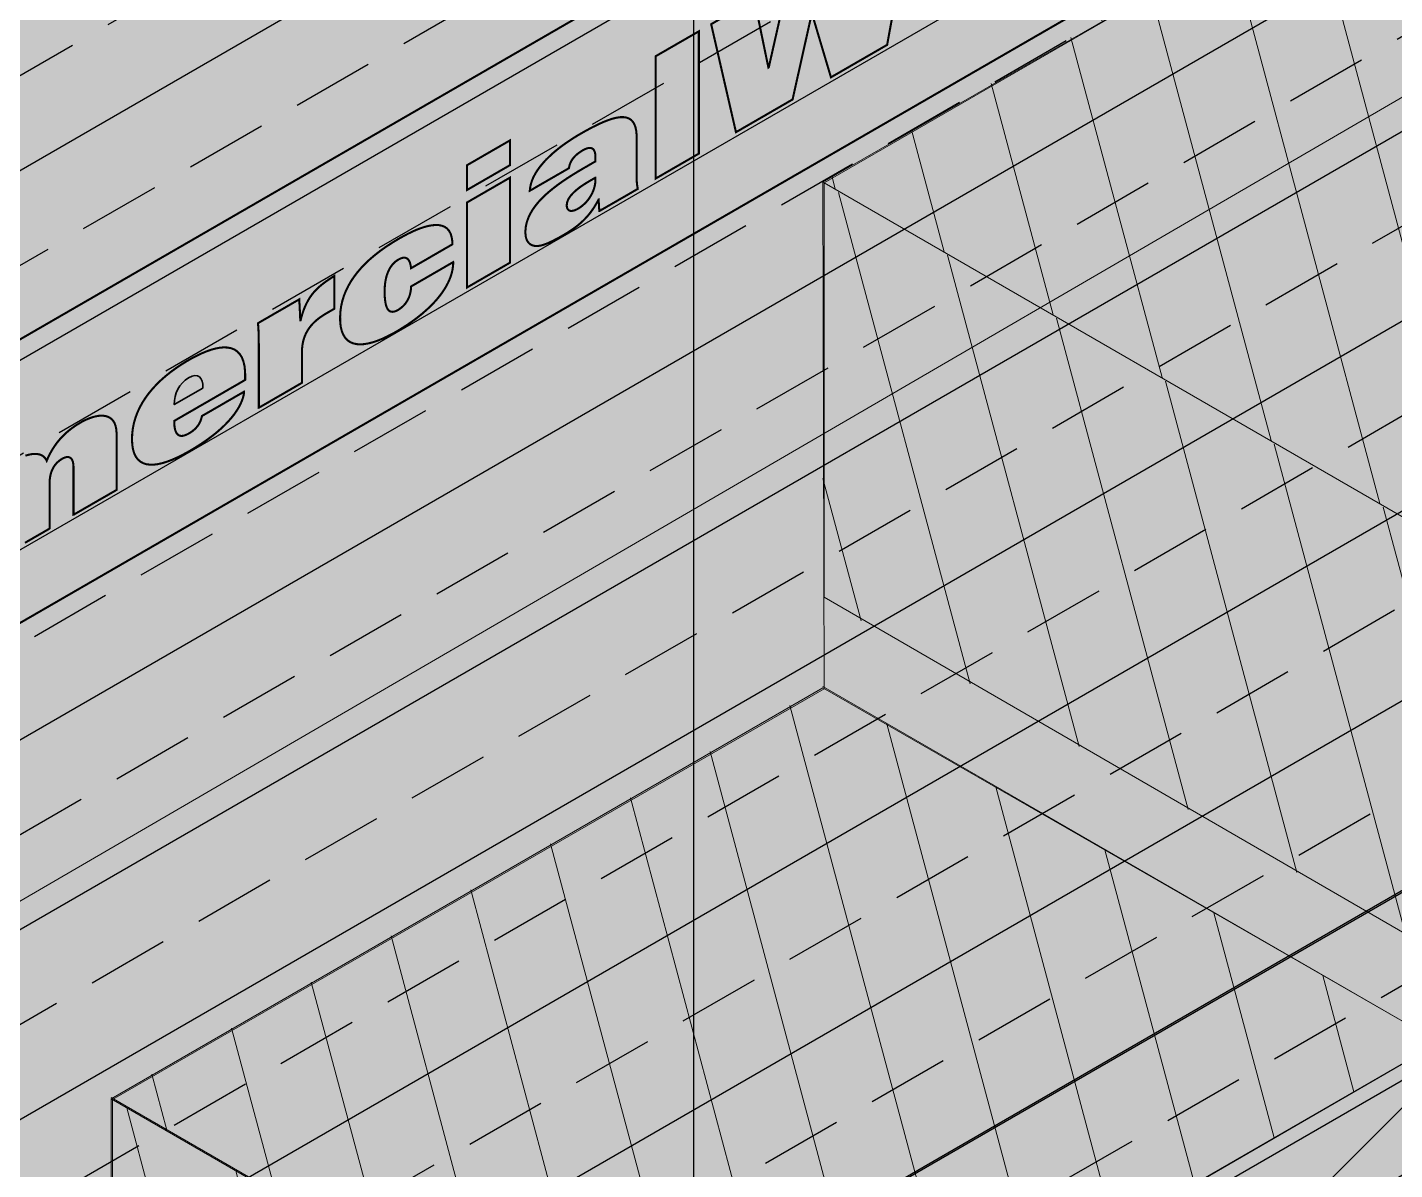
# Model space of a CAD drawing. Extents: x -263.2 to -212.2, y 313.3 to 379.3.
# Drawn here: x -242.835 to -239.714, y 360.67 to 363.277 of the extents above; entities that cross this region are included whole.
import ezdxf

# ---------------------------------------------------------------- set-up
doc = ezdxf.new("R2010")
doc.units = 0
doc.header["$LTSCALE"] = 1.5
doc.header["$MEASUREMENT"] = 0
doc.linetypes.add('DASHED', pattern=[0.75, 0.5, -0.25])
doc.layers.add('brick', color=250, linetype='CONTINUOUS', lineweight=5)
doc.layers.add('Metal Stud', color=250, linetype='CONTINUOUS', lineweight=18)
for name, color, linetype in [('DuPont Thru-Wall Flashing', 252, 'CONTINUOUS'), ('DUPONTLOGO', 250, 'CONTINUOUS'), ('FASTENING', 250, 'CONTINUOUS'), ('STRUCTURE', 250, 'CONTINUOUS')]:
    doc.layers.add(name, color=color, linetype=linetype)
for name, color, linetype, true_color in [('EXTERIOR INSULATION', 7, 'CONTINUOUS', 0xcdd69f), ('grout', 7, 'CONTINUOUS', 0xdedede), ('Tyvek CommercialWrap', 7, 'DASHED', 0x00538e)]:
    doc.layers.add(name, color=color, linetype=linetype, true_color=true_color)

# ---------------------------------------------------------------- blocks, each defined once
blk = doc.blocks.new('SS-DGG')
at = {"layer": 'STRUCTURE'}
h = blk.add_hatch(dxfattribs=at)
h.set_pattern_fill('AR-SAND', color=256, scale=0.25, style=0)
h.set_pattern_definition([(37.5, (15.99485, -57.45396), (-0.0157483, 0.481706), [0, -0.38, 0, -0.425, 0, -0.40625]), (7.5, (15.99485, -57.45396), (0.442444, 0.7055365), [0, -0.205, 0, -0.3425, 0, -0.13125]), (327.5, (15.68735, -57.45396), (0.7785355, 0.0014148), [0, -0.125, 0, -0.45, 0, -0.5875]), (317.5, (15.68735, -57.45396), (0.7515317, 0.219419), [0, -0.0625, 0, -0.295, 0, -0.3375])])
h.paths.add_polyline_path([(-0.0117, 0.0068), (-0.2192, 0.1179), (-8.1193, -4.4432), (-7.9193, -4.5587)])
h.paths.add_polyline_path([(-7.9076, -4.5654), (-8.1193, -4.4432, 0.022024), (-9.3058, -5.9412, 0.0603), (-9.803, -6.8341, 0.04506), (-10.1455, -7.9507, 0.020731), (-10.3947, -9.4372, -0.044799), (-10.5831, -10.3034, -0.020914), (-10.7727, -10.8302, -0.055655), (-11.0762, -11.3876, -0.016125), (-11.6807, -12.1961, -0.033704), (-12.1663, -12.7262), (-13.2257, -13.7367), (-13.0257, -13.8522), (-13.0257, -13.8776), (-12.0006, -12.8999, 0.033704), (-11.4932, -12.3459, 0.016125), (-10.8794, -11.525, 0.055655), (-10.5505, -10.9208, 0.020914), (-10.3541, -10.3752, 0.044799), (-10.1565, -9.467, -0.020731), (-9.9106, -8.0002, -0.04506), (-9.5808, -6.9248, -0.06032), (-9.1114, -6.0821, -0.022567)])
h.paths.add_polyline_path([(-13.0257, -13.8522), (-13.2257, -13.7367), (-13.2275, -16.9246), (-13.0257, -16.8081)])
h.paths.add_polyline_path([(-13.0257, -16.8081), (-13.2275, -16.9246), (-13.2289, -19.2531), (-13.0257, -19.1358)])
h.paths.add_polyline_path([(-13.0257, -19.1358), (-13.2289, -19.2531), (-13.2294, -20.135), (-13.0257, -20.2526)])
at = {"layer": 'STRUCTURE', "true_color": 0xffff42}
blk.add_hatch(color=51, dxfattribs=at).paths.add_polyline_path([(-9.9106, -8.0002, 0.020731), (-10.1565, -9.467, -0.044799), (-10.3541, -10.3752, -0.020914), (-10.5505, -10.9208, -0.055655), (-10.8794, -11.525, -0.016125), (-11.4932, -12.3459, -0.033704), (-12.0006, -12.8999), (-13.0257, -13.8776), (-13.0257, -20.2526), (0, -12.7322), (0, 0), (-7.9076, -4.5654, 0.022896), (-9.128, -6.105, 0.058555), (-9.5808, -6.9248, 0.04506)])
blk = doc.blocks.new('CW logo')
at = {"layer": 'DUPONTLOGO', "color": 154, "lineweight": 35, "true_color": 0x00538e, "const_width": 0.00471}
for points in [[(4.4855, 2.5897), (4.4855, 3.2366), (0, 0.647), (0, 0), (4.4855, 2.5897)], [(2.9783, 2.1749), (3.0767, 2.2317), (3.1089, 2.0759), (3.1098, 2.0765), (3.1551, 2.2769), (3.2685, 2.3424), (3.313, 2.1938), (3.314, 2.1944), (3.3458, 2.3871), (3.4372, 2.4398), (3.3799, 2.1277), (3.2517, 2.0537), (3.2086, 2.1984), (3.2076, 2.1978), (3.1641, 2.0031), (3.0349, 1.9285), (2.9783, 2.1749)], [(2.9502, 2.1586), (2.9502, 1.8796), (2.8518, 1.8228), (2.8518, 2.1019), (2.9502, 2.1586)], [(2.5192, 1.9098), (2.5192, 1.8533), (2.4208, 1.7965), (2.4208, 1.853), (2.5192, 1.9098)], [(2.5192, 1.8248), (2.5192, 1.6308), (2.4208, 1.574), (2.4208, 1.768), (2.5192, 1.8248)], [(1.413, 1.1903), (1.4181, 1.1919), (1.4231, 1.1931), (1.4279, 1.1939), (1.4326, 1.1943), (1.437, 1.1944), (1.4412, 1.194), (1.4451, 1.1932), (1.4487, 1.192), (1.4521, 1.1903), (1.455, 1.1881), (1.4576, 1.1854), (1.4598, 1.1823), (1.4616, 1.1786), (1.4641, 1.1845), (1.4668, 1.1902), (1.4697, 1.1959), (1.4728, 1.2014), (1.4761, 1.2069), (1.4796, 1.2122), (1.4833, 1.2174), (1.4872, 1.2225), (1.4914, 1.2275), (1.4958, 1.2324), (1.5005, 1.2372), (1.5054, 1.2419), (1.5107, 1.2464), (1.5162, 1.2508), (1.522, 1.2551), (1.528, 1.2593), (1.5344, 1.2633), (1.541, 1.2672), (1.5474, 1.2706), (1.5539, 1.2736), (1.5604, 1.2762), (1.5669, 1.2784), (1.5732, 1.28), (1.5794, 1.2812), (1.5855, 1.2817), (1.5912, 1.2815), (1.5966, 1.2807), (1.6016, 1.2791), (1.6062, 1.2767), (1.6103, 1.2735), (1.6138, 1.2694), (1.6167, 1.2643), (1.6189, 1.2582), (1.6204, 1.2511), (1.6211, 1.2428), (1.6212, 1.2393), (1.6212, 1.2367), (1.6212, 1.232), (1.6212, 1.2256), (1.6212, 1.2178), (1.6212, 1.2089), (1.6212, 1.1991), (1.6212, 1.1886), (1.6212, 1.1779), (1.6212, 1.1671), (1.6212, 1.1565), (1.6212, 1.1464), (1.6212, 1.1372), (1.6212, 1.129), (1.6212, 1.1221), (1.6212, 1.1168), (1.6212, 1.1135), (1.6212, 1.1123), (1.6203, 1.1118), (1.6177, 1.1103), (1.6136, 1.1079), (1.6083, 1.1049), (1.602, 1.1012), (1.5949, 1.0971), (1.5871, 1.0926), (1.5789, 1.0879), (1.5706, 1.0831), (1.5623, 1.0783), (1.5543, 1.0737), (1.5467, 1.0693), (1.5398, 1.0653), (1.5338, 1.0619), (1.5289, 1.059), (1.5253, 1.057), (1.5233, 1.0558), (1.5228, 1.0557), (1.5228, 1.0573), (1.5228, 1.0607), (1.5228, 1.0657), (1.5228, 1.0719), (1.5228, 1.0792), (1.5228, 1.0873), (1.5228, 1.096), (1.5228, 1.1051), (1.5228, 1.1143), (1.5228, 1.1233), (1.5228, 1.1321), (1.5228, 1.1402), (1.5228, 1.1475), (1.5228, 1.1537), (1.5228, 1.1587), (1.5228, 1.1621), (1.5228, 1.1637), (1.5228, 1.1659), (1.5226, 1.1688), (1.5223, 1.1716), (1.5219, 1.1742), (1.5213, 1.1766), (1.5205, 1.1789), (1.5196, 1.1809), (1.5185, 1.1827), (1.5172, 1.1842), (1.5157, 1.1854), (1.5141, 1.1864), (1.5123, 1.187), (1.5102, 1.1873), (1.508, 1.1873), (1.5056, 1.1869), (1.5029, 1.1861), (1.5001, 1.1849), (1.497, 1.1833), (1.4942, 1.1816), (1.4916, 1.1798), (1.489, 1.1777), (1.4866, 1.1756), (1.4842, 1.1732), (1.482, 1.1707), (1.4799, 1.168), (1.478, 1.1652), (1.4762, 1.1621), (1.4746, 1.1589), (1.4731, 1.1554), (1.4718, 1.1518), (1.4707, 1.1479), (1.4698, 1.1439), (1.4691, 1.1396), (1.4686, 1.1352), (1.4683, 1.1305), (1.4682, 1.1271), (1.4682, 1.1255), (1.4682, 1.1223), (1.4682, 1.1176), (1.4682, 1.1116), (1.4682, 1.1047), (1.4682, 1.0969), (1.4682, 1.0886), (1.4682, 1.08), (1.4682, 1.0712), (1.4682, 1.0626), (1.4682, 1.0543), (1.4682, 1.0466), (1.4682, 1.0396), (1.4682, 1.0337), (1.4682, 1.029), (1.4682, 1.0257), (1.4682, 1.0241), (1.4678, 1.0238), (1.4658, 1.0226), (1.4622, 1.0205), (1.4573, 1.0177), (1.4513, 1.0142), (1.4444, 1.0102), (1.4368, 1.0059), (1.4287, 1.0012), (1.4204, 0.9964), (1.4121, 0.9916)]]:
    blk.add_lwpolyline(points, dxfattribs=at)
for points in [[(2.5643, 1.7948), (2.5647, 1.7992), (2.5654, 1.8036), (2.5663, 1.808), (2.5675, 1.8124), (2.5689, 1.8167), (2.5705, 1.821), (2.5724, 1.8253), (2.5746, 1.8296), (2.5769, 1.8338), (2.5794, 1.838), (2.5821, 1.8421), (2.585, 1.8462), (2.5881, 1.8503), (2.5914, 1.8543), (2.5948, 1.8583), (2.5983, 1.8623), (2.602, 1.8662), (2.6059, 1.87), (2.6098, 1.8738), (2.6138, 1.8776), (2.618, 1.8813), (2.6222, 1.8849), (2.6265, 1.8884), (2.6308, 1.8919), (2.6353, 1.8953), (2.6397, 1.8986), (2.6442, 1.9019), (2.6487, 1.905), (2.6533, 1.9081), (2.6578, 1.9111), (2.6623, 1.9141), (2.6669, 1.9169), (2.6714, 1.9197), (2.6759, 1.9224), (2.6803, 1.925), (2.6937, 1.9325), (2.7074, 1.9399), (2.7202, 1.9462), (2.7321, 1.9516), (2.7431, 1.9559), (2.7532, 1.9593), (2.7624, 1.9615), (2.7708, 1.9627), (2.7783, 1.9628), (2.7849, 1.9618), (2.7906, 1.9597), (2.7956, 1.9565), (2.7997, 1.9521), (2.803, 1.9466), (2.8055, 1.9399), (2.8072, 1.932), (2.8081, 1.9229), (2.8083, 1.9158), (2.8083, 1.9144), (2.8083, 1.9115), (2.8083, 1.9073), (2.8083, 1.9019), (2.8083, 1.8956), (2.8083, 1.8887), (2.8083, 1.8812), (2.8083, 1.8734), (2.8083, 1.8655), (2.8083, 1.8577), (2.8083, 1.8502), (2.8083, 1.8433), (2.8083, 1.8371), (2.8083, 1.8318), (2.8083, 1.8276), (2.8083, 1.8248), (2.8083, 1.8235), (2.8083, 1.8225), (2.8083, 1.8213), (2.8084, 1.8201), (2.8084, 1.8188), (2.8085, 1.8175), (2.8085, 1.8163), (2.8086, 1.815), (2.8087, 1.8136), (2.8089, 1.8123), (2.809, 1.8109), (2.8092, 1.8095), (2.8093, 1.8081), (2.8095, 1.8066), (2.8097, 1.8051), (2.81, 1.8036), (2.8102, 1.802), (2.8105, 1.8004), (2.8107, 1.799), (2.8095, 1.7984), (2.807, 1.7969), (2.8031, 1.7947), (2.7981, 1.7918), (2.7923, 1.7884), (2.7857, 1.7846), (2.7787, 1.7806), (2.7713, 1.7763), (2.7638, 1.772), (2.7564, 1.7677), (2.7493, 1.7636), (2.7426, 1.7598), (2.7366, 1.7563), (2.7315, 1.7533), (2.7274, 1.751), (2.7245, 1.7493), (2.7231, 1.7485), (2.723, 1.7485), (2.723, 1.7491), (2.7229, 1.7501), (2.7228, 1.7514), (2.7227, 1.753), (2.7226, 1.7549), (2.7225, 1.757), (2.7223, 1.7592), (2.7222, 1.7614), (2.7221, 1.7637), (2.7219, 1.766), (2.7218, 1.7681), (2.7217, 1.77), (2.7216, 1.7717), (2.7215, 1.7732), (2.7214, 1.7743), (2.7214, 1.7749), (2.7211, 1.7748), (2.7179, 1.7685), (2.7144, 1.7625), (2.7109, 1.7567), (2.7071, 1.7512), (2.7033, 1.7459), (2.6993, 1.7408), (2.6951, 1.736), (2.6908, 1.7313), (2.6863, 1.7268), (2.6817, 1.7225), (2.6769, 1.7183), (2.672, 1.7143), (2.6669, 1.7104), (2.6616, 1.7066), (2.6562, 1.703), (2.6507, 1.6994), (2.6449, 1.6959), (2.6402, 1.6932), (2.6366, 1.6911), (2.633, 1.6891), (2.6295, 1.6871), (2.6259, 1.6852), (2.6224, 1.6834), (2.6189, 1.6816), (2.6155, 1.6799), (2.6122, 1.6783), (2.6089, 1.6768), (2.6057, 1.6753), (2.6025, 1.6741), (2.5995, 1.6729), (2.5966, 1.6718), (2.5937, 1.671), (2.591, 1.6702), (2.5884, 1.6696), (2.5859, 1.6692), (2.5831, 1.6689), (2.5803, 1.6688), (2.5775, 1.6689), (2.5748, 1.6692), (2.5723, 1.6697), (2.5698, 1.6705), (2.5675, 1.6716), (2.5653, 1.6729), (2.5633, 1.6745), (2.5615, 1.6763), (2.5598, 1.6785), (2.5583, 1.6809), (2.5571, 1.6836), (2.556, 1.6867), (2.5552, 1.6901), (2.5547, 1.6938), (2.5544, 1.6978), (2.5544, 1.7042), (2.5554, 1.7139), (2.5576, 1.7235), (2.5609, 1.7328), (2.5651, 1.7419), (2.5703, 1.7509), (2.5764, 1.7596), (2.5833, 1.7682), (2.591, 1.7766), (2.5994, 1.7848), (2.6085, 1.7928), (2.6181, 1.8007), (2.6282, 1.8084), (2.6388, 1.816), (2.6498, 1.8234), (2.6612, 1.8307), (2.6728, 1.8378), (2.6846, 1.8448), (2.687, 1.8462), (2.6877, 1.8466), (2.6887, 1.8472), (2.6901, 1.848), (2.6919, 1.849), (2.6938, 1.8501), (2.6959, 1.8513), (2.6982, 1.8526), (2.7005, 1.854), (2.7028, 1.8553), (2.705, 1.8566), (2.7072, 1.8578), (2.7091, 1.859), (2.7108, 1.8599), (2.7122, 1.8607), (2.7132, 1.8613), (2.7138, 1.8617), (2.714, 1.8618), (2.714, 1.8619), (2.714, 1.8623), (2.714, 1.8628), (2.714, 1.8634), (2.714, 1.8641), (2.714, 1.8649), (2.714, 1.8658), (2.714, 1.8667), (2.714, 1.8677), (2.714, 1.8686), (2.714, 1.8695), (2.714, 1.8703), (2.714, 1.8711), (2.714, 1.8717), (2.714, 1.8722), (2.714, 1.8725), (2.714, 1.8727), (2.714, 1.8746), (2.7138, 1.8772), (2.7135, 1.8797), (2.713, 1.8821), (2.7123, 1.8842), (2.7115, 1.8862), (2.7105, 1.8879), (2.7093, 1.8894), (2.7079, 1.8906), (2.7063, 1.8916), (2.7044, 1.8922), (2.7024, 1.8926), (2.7001, 1.8926), (2.6975, 1.8922), (2.6947, 1.8915), (2.6917, 1.8903), (2.6883, 1.8888), (2.6847, 1.8868), (2.681, 1.8845), (2.6776, 1.8822), (2.6745, 1.8799), (2.6716, 1.8776), (2.669, 1.8753), (2.6667, 1.8729), (2.6645, 1.8705), (2.6627, 1.8682), (2.661, 1.8658), (2.6595, 1.8634), (2.6582, 1.8611), (2.6571, 1.8587), (2.6562, 1.8564), (2.6554, 1.8541), (2.6548, 1.8518), (2.6543, 1.8496), (2.6539, 1.8473), (2.6535, 1.8462), (2.6517, 1.8452), (2.6486, 1.8434), (2.6442, 1.8409), (2.6388, 1.8378), (2.6325, 1.8341), (2.6256, 1.8302), (2.6183, 1.8259), (2.6107, 1.8216), (2.6031, 1.8172), (2.5956, 1.8129), (2.5885, 1.8088), (2.5819, 1.805), (2.5761, 1.8016), (2.5713, 1.7988), (2.5675, 1.7967), (2.5652, 1.7953)], [(2.7016, 1.8175), (2.6949, 1.8136), (2.6888, 1.8097), (2.6831, 1.806), (2.6779, 1.8023), (2.6732, 1.7986), (2.669, 1.7951), (2.6652, 1.7916), (2.6618, 1.7882), (2.6588, 1.7849), (2.6562, 1.7816), (2.6541, 1.7784), (2.6523, 1.7752), (2.6509, 1.7721), (2.6498, 1.769), (2.6491, 1.766), (2.6488, 1.763), (2.6487, 1.7605), (2.6489, 1.7585), (2.6492, 1.7567), (2.6498, 1.755), (2.6505, 1.7535), (2.6514, 1.7522), (2.6525, 1.7511), (2.6537, 1.7502), (2.6552, 1.7495), (2.6568, 1.749), (2.6586, 1.7488), (2.6607, 1.7489), (2.6629, 1.7492), (2.6652, 1.7498), (2.6678, 1.7507), (2.6706, 1.7519), (2.6735, 1.7534), (2.6776, 1.7559), (2.6818, 1.7588), (2.6857, 1.762), (2.6894, 1.7654), (2.6929, 1.7689), (2.6962, 1.7727), (2.6992, 1.7766), (2.7019, 1.7807), (2.7044, 1.7849), (2.7067, 1.7891), (2.7086, 1.7935), (2.7103, 1.7978), (2.7116, 1.8022), (2.7127, 1.8066), (2.7134, 1.8109), (2.7139, 1.8152), (2.714, 1.8186), (2.714, 1.8187), (2.714, 1.8189), (2.714, 1.8192), (2.714, 1.8195), (2.714, 1.82), (2.714, 1.8205), (2.714, 1.821), (2.714, 1.8216), (2.714, 1.8221), (2.714, 1.8227), (2.714, 1.8232), (2.714, 1.8236), (2.714, 1.824), (2.714, 1.8244), (2.714, 1.8246), (2.714, 1.8247), (2.7139, 1.8247), (2.7137, 1.8245), (2.7132, 1.8242), (2.7125, 1.8238), (2.7116, 1.8233), (2.7107, 1.8228), (2.7096, 1.8222), (2.7086, 1.8216), (2.7074, 1.8209), (2.7063, 1.8203), (2.7053, 1.8197), (2.7043, 1.8191), (2.7034, 1.8186), (2.7026, 1.8181), (2.7021, 1.8178), (2.7017, 1.8176)], [(2.2933, 1.6181), (2.2931, 1.6198), (2.2929, 1.6215), (2.2926, 1.623), (2.2923, 1.6246), (2.292, 1.6261), (2.2917, 1.6275), (2.2913, 1.6289), (2.2909, 1.6302), (2.2905, 1.6314), (2.29, 1.6326), (2.2895, 1.6337), (2.289, 1.6348), (2.2884, 1.6358), (2.2877, 1.6368), (2.2871, 1.6377), (2.2863, 1.6385), (2.2856, 1.6392), (2.2848, 1.6399), (2.2839, 1.6404), (2.283, 1.6409), (2.2821, 1.6413), (2.2812, 1.6417), (2.2802, 1.6419), (2.2791, 1.6421), (2.278, 1.6422), (2.2769, 1.6422), (2.2757, 1.6421), (2.2745, 1.6419), (2.2732, 1.6416), (2.2718, 1.6412), (2.2704, 1.6407), (2.269, 1.6401), (2.2674, 1.6394), (2.2658, 1.6386), (2.2638, 1.6374), (2.2602, 1.6351), (2.2568, 1.6324), (2.2537, 1.6295), (2.2508, 1.6263), (2.2481, 1.6228), (2.2457, 1.6192), (2.2434, 1.6153), (2.2415, 1.6112), (2.2397, 1.6069), (2.2381, 1.6024), (2.2368, 1.5978), (2.2357, 1.593), (2.2347, 1.588), (2.234, 1.5829), (2.2335, 1.5777), (2.2332, 1.5724), (2.233, 1.5669), (2.2331, 1.5612), (2.2332, 1.5556), (2.2335, 1.5503), (2.234, 1.5453), (2.2347, 1.5407), (2.2355, 1.5364), (2.2365, 1.5325), (2.2378, 1.529), (2.2392, 1.526), (2.2409, 1.5235), (2.2429, 1.5214), (2.2451, 1.5199), (2.2476, 1.519), (2.2503, 1.5186), (2.2534, 1.5188), (2.2568, 1.5197), (2.2605, 1.5213), (2.2644, 1.5234), (2.268, 1.5258), (2.2714, 1.5284), (2.2745, 1.5311), (2.2773, 1.5339), (2.2798, 1.5369), (2.2821, 1.5399), (2.2842, 1.5431), (2.286, 1.5463), (2.2876, 1.5496), (2.289, 1.5529), (2.2902, 1.5562), (2.2911, 1.5596), (2.2919, 1.563), (2.2925, 1.5663), (2.2929, 1.5697), (2.2932, 1.573), (2.2933, 1.5762), (2.294, 1.5769), (2.2965, 1.5783), (2.3005, 1.5806), (2.3057, 1.5836), (2.312, 1.5873), (2.3191, 1.5914), (2.3268, 1.5958), (2.3349, 1.6005), (2.3432, 1.6053), (2.3514, 1.61), (2.3594, 1.6146), (2.3669, 1.619), (2.3736, 1.6229), (2.3795, 1.6263), (2.3842, 1.629), (2.3876, 1.6309), (2.3894, 1.632), (2.3896, 1.6296), (2.3892, 1.6245), (2.3886, 1.6194), (2.3878, 1.6143), (2.3867, 1.6093), (2.3853, 1.6042), (2.3837, 1.5992), (2.3818, 1.5942), (2.3797, 1.5892), (2.3774, 1.5843), (2.3748, 1.5794), (2.3721, 1.5745), (2.3691, 1.5696), (2.3659, 1.5648), (2.3625, 1.56), (2.3589, 1.5552), (2.3551, 1.5505), (2.3512, 1.5458), (2.347, 1.5412), (2.3427, 1.5366), (2.3382, 1.5321), (2.3336, 1.5276), (2.3288, 1.5232), (2.3238, 1.5188), (2.3188, 1.5144), (2.3135, 1.5101), (2.3082, 1.5059), (2.3027, 1.5017), (2.2971, 1.4976), (2.2914, 1.4936), (2.2856, 1.4896), (2.2796, 1.4857), (2.2736, 1.4819), (2.2675, 1.4781), (2.2613, 1.4744), (2.2511, 1.4686), (2.2391, 1.4625), (2.2276, 1.4571), (2.2165, 1.4526), (2.2058, 1.4491), (2.1957, 1.4465), (2.1861, 1.4449), (2.1771, 1.4444), (2.1688, 1.4449), (2.1612, 1.4467), (2.1544, 1.4496), (2.1483, 1.4537), (2.1431, 1.4592), (2.1388, 1.466), (2.1354, 1.4741), (2.133, 1.4837), (2.1316, 1.4948), (2.1314, 1.5072), (2.1321, 1.5196), (2.1338, 1.5317), (2.1365, 1.5436), (2.1401, 1.5553), (2.1446, 1.5666), (2.1501, 1.5778), (2.1564, 1.5887), (2.1636, 1.5993), (2.1716, 1.6097), (2.1805, 1.6199), (2.1901, 1.6299), (2.2006, 1.6396), (2.2118, 1.649), (2.2238, 1.6583), (2.2365, 1.6673), (2.25, 1.6761), (2.2641, 1.6847), (2.2748, 1.6907), (2.2848, 1.696), (2.2948, 1.7009), (2.3046, 1.7053), (2.3143, 1.7091), (2.3238, 1.7122), (2.3328, 1.7146), (2.3415, 1.7161), (2.3497, 1.7167), (2.3572, 1.7164), (2.3642, 1.7149), (2.3704, 1.7123), (2.3757, 1.7085), (2.3802, 1.7033), (2.3837, 1.6967), (2.3861, 1.6886), (2.3875, 1.679), (2.3875, 1.6725), (2.3859, 1.6716), (2.3827, 1.6697), (2.3782, 1.6671), (2.3725, 1.6639), (2.366, 1.6601), (2.3587, 1.6559), (2.3509, 1.6514), (2.3428, 1.6467), (2.3347, 1.642), (2.3268, 1.6374), (2.3192, 1.6331), (2.3121, 1.629), (2.3059, 1.6254), (2.3007, 1.6224), (2.2967, 1.6201), (2.2942, 1.6186)], [(1.9458, 1.4215), (1.9458, 1.4265), (1.9458, 1.4315), (1.9458, 1.4364), (1.9458, 1.4413), (1.9458, 1.446), (1.9457, 1.4505), (1.9457, 1.455), (1.9456, 1.4594), (1.9455, 1.4636), (1.9454, 1.4676), (1.9453, 1.4716), (1.9451, 1.4753), (1.945, 1.4789), (1.9448, 1.4824), (1.9445, 1.4856), (1.9442, 1.4887), (1.9439, 1.4916), (1.9442, 1.4929), (1.9462, 1.494), (1.9497, 1.496), (1.9545, 1.4988), (1.9604, 1.5022), (1.9672, 1.5061), (1.9746, 1.5104), (1.9825, 1.515), (1.9906, 1.5197), (1.9987, 1.5243), (2.0067, 1.5289), (2.0141, 1.5332), (2.021, 1.5372), (2.027, 1.5407), (2.0319, 1.5435), (2.0356, 1.5456), (2.0377, 1.5468), (2.0382, 1.5471), (2.0382, 1.5464), (2.0383, 1.5448), (2.0384, 1.5426), (2.0385, 1.5398), (2.0387, 1.5365), (2.0389, 1.5328), (2.0391, 1.5289), (2.0393, 1.5248), (2.0395, 1.5206), (2.0397, 1.5165), (2.0399, 1.5126), (2.04, 1.509), (2.0402, 1.5058), (2.0403, 1.5031), (2.0404, 1.501), (2.0405, 1.4996), (2.0405, 1.499), (2.0405, 1.499), (2.0406, 1.499), (2.0406, 1.4991), (2.0406, 1.4991), (2.0407, 1.4991), (2.0407, 1.4991), (2.0408, 1.4992), (2.0408, 1.4992), (2.0409, 1.4992), (2.0409, 1.4993), (2.041, 1.4993), (2.0411, 1.4993), (2.0411, 1.4994), (2.0411, 1.4994), (2.0412, 1.4994), (2.0412, 1.4994), (2.0412, 1.4994), (2.0425, 1.5045), (2.045, 1.5133), (2.0477, 1.5215), (2.0507, 1.5291), (2.0539, 1.5362), (2.0573, 1.5428), (2.0609, 1.549), (2.0648, 1.5548), (2.0689, 1.5603), (2.0734, 1.5655), (2.0781, 1.5704), (2.083, 1.5751), (2.0883, 1.5796), (2.0939, 1.584), (2.0998, 1.5883), (2.106, 1.5926), (2.1126, 1.5969), (2.1182, 1.6004), (2.1182, 1.5995), (2.1182, 1.5972), (2.1182, 1.5938), (2.1182, 1.5895), (2.1182, 1.5844), (2.1182, 1.5788), (2.1182, 1.5726), (2.1182, 1.5663), (2.1182, 1.5598), (2.1182, 1.5535), (2.1182, 1.5473), (2.1182, 1.5417), (2.1182, 1.5366), (2.1182, 1.5323), (2.1182, 1.5289), (2.1182, 1.5267), (2.1182, 1.5257), (2.1181, 1.5256), (2.1176, 1.5253), (2.1169, 1.5249), (2.1159, 1.5243), (2.1147, 1.5237), (2.1134, 1.5229), (2.1119, 1.522), (2.1104, 1.5211), (2.1088, 1.5202), (2.1072, 1.5193), (2.1057, 1.5184), (2.1042, 1.5176), (2.1029, 1.5168), (2.1018, 1.5162), (2.1008, 1.5156), (2.1002, 1.5152), (2.0998, 1.515), (2.0965, 1.5131), (2.0897, 1.5087), (2.0835, 1.5043), (2.0778, 1.4998), (2.0726, 1.4951), (2.0679, 1.4904), (2.0638, 1.4855), (2.06, 1.4805), (2.0568, 1.4754), (2.0539, 1.4702), (2.0515, 1.4649), (2.0494, 1.4595), (2.0477, 1.454), (2.0464, 1.4483), (2.0454, 1.4425), (2.0447, 1.4366), (2.0443, 1.4306), (2.0442, 1.425), (2.0442, 1.4242), (2.0442, 1.4222), (2.0442, 1.4193), (2.0442, 1.4154), (2.0442, 1.4108), (2.0442, 1.4056), (2.0442, 1.4001), (2.0442, 1.3943), (2.0442, 1.3884), (2.0442, 1.3825), (2.0442, 1.3769), (2.0442, 1.3717), (2.0442, 1.367), (2.0442, 1.363), (2.0442, 1.3598), (2.0442, 1.3576), (2.0442, 1.3566), (2.0437, 1.3563), (2.0415, 1.355), (2.0377, 1.3528), (2.0326, 1.3499), (2.0263, 1.3462), (2.0192, 1.3421), (2.0114, 1.3376), (2.0031, 1.3328), (1.9946, 1.3279), (1.9862, 1.3231), (1.978, 1.3183), (1.9702, 1.3138), (1.9631, 1.3097), (1.957, 1.3062), (1.9519, 1.3033), (1.9483, 1.3012), (1.9462, 1.3), (1.9458, 1.2999), (1.9458, 1.3019), (1.9458, 1.3059), (1.9458, 1.3117), (1.9458, 1.3189), (1.9458, 1.3274), (1.9458, 1.3368), (1.9458, 1.3468), (1.9458, 1.3573), (1.9458, 1.3678), (1.9458, 1.3781), (1.9458, 1.3879), (1.9458, 1.397), (1.9458, 1.4051), (1.9458, 1.4118), (1.9458, 1.417), (1.9458, 1.4203)], [(1.7527, 1.2697), (1.7528, 1.2642), (1.7532, 1.2592), (1.7537, 1.2547), (1.7545, 1.2507), (1.7556, 1.2472), (1.7568, 1.2441), (1.7583, 1.2415), (1.76, 1.2394), (1.762, 1.2377), (1.7641, 1.2366), (1.7665, 1.2358), (1.7692, 1.2355), (1.772, 1.2357), (1.7751, 1.2363), (1.7784, 1.2374), (1.7819, 1.2389), (1.7857, 1.2408), (1.789, 1.2428), (1.7921, 1.2448), (1.7949, 1.2469), (1.7975, 1.249), (1.7999, 1.2512), (1.8021, 1.2534), (1.8041, 1.2557), (1.806, 1.258), (1.8077, 1.2603), (1.8092, 1.2627), (1.8105, 1.2651), (1.8117, 1.2675), (1.8128, 1.2699), (1.8137, 1.2724), (1.8145, 1.2749), (1.8152, 1.2773), (1.8158, 1.2798), (1.8163, 1.281), (1.8182, 1.2822), (1.8217, 1.2842), (1.8266, 1.287), (1.8327, 1.2905), (1.8396, 1.2945), (1.8473, 1.2989), (1.8554, 1.3036), (1.8637, 1.3084), (1.8721, 1.3133), (1.8802, 1.318), (1.8879, 1.3224), (1.895, 1.3265), (1.9011, 1.33), (1.9062, 1.3329), (1.9098, 1.3351), (1.9119, 1.3363), (1.9122, 1.3345), (1.9111, 1.3283), (1.9094, 1.3217), (1.9069, 1.3149), (1.9038, 1.3078), (1.8999, 1.3004), (1.8952, 1.2928), (1.8898, 1.285), (1.8835, 1.2771), (1.8764, 1.2689), (1.8685, 1.2606), (1.8596, 1.2522), (1.8499, 1.2437), (1.8392, 1.2351), (1.8275, 1.2265), (1.8149, 1.2178), (1.8012, 1.2091), (1.7867, 1.2004), (1.7733, 1.1931), (1.7605, 1.1867), (1.7482, 1.1812), (1.7366, 1.1768), (1.7256, 1.1734), (1.7153, 1.1711), (1.7057, 1.1699), (1.6969, 1.1699), (1.6888, 1.171), (1.6816, 1.1734), (1.6752, 1.177), (1.6697, 1.1819), (1.6651, 1.1881), (1.6614, 1.1957), (1.6587, 1.2047), (1.657, 1.2151), (1.6564, 1.227), (1.6568, 1.2399), (1.6583, 1.2527), (1.6608, 1.2651), (1.6644, 1.2773), (1.6688, 1.2892), (1.6742, 1.3007), (1.6804, 1.312), (1.6875, 1.3229), (1.6953, 1.3335), (1.7039, 1.3437), (1.7132, 1.3537), (1.7231, 1.3633), (1.7337, 1.3725), (1.7448, 1.3814), (1.7565, 1.3899), (1.7686, 1.3981), (1.7812, 1.4059), (1.793, 1.4126), (1.8041, 1.4184), (1.8152, 1.4237), (1.826, 1.4282), (1.8366, 1.432), (1.8468, 1.4348), (1.8566, 1.4367), (1.866, 1.4375), (1.8747, 1.4371), (1.8828, 1.4355), (1.8901, 1.4326), (1.8966, 1.4282), (1.9023, 1.4224), (1.907, 1.4149), (1.9106, 1.4057), (1.9132, 1.3947), (1.9145, 1.3818), (1.9147, 1.3738), (1.9147, 1.3736), (1.9147, 1.3733), (1.9147, 1.3727), (1.9147, 1.3721), (1.9147, 1.3713), (1.9147, 1.3705), (1.9147, 1.3696), (1.9147, 1.3687), (1.9147, 1.3678), (1.9147, 1.3669), (1.9147, 1.366), (1.9147, 1.3652), (1.9147, 1.3645), (1.9147, 1.364), (1.9147, 1.3636), (1.9147, 1.3633), (1.9146, 1.3632), (1.9123, 1.3619), (1.9073, 1.359), (1.8998, 1.3546), (1.8902, 1.3491), (1.879, 1.3427), (1.8665, 1.3354), (1.8531, 1.3277), (1.8392, 1.3196), (1.8251, 1.3115), (1.8112, 1.3035), (1.798, 1.2958), (1.7857, 1.2888), (1.7748, 1.2825), (1.7657, 1.2772), (1.7587, 1.2732), (1.7543, 1.2706)]]:
    blk.add_lwpolyline(points, close=True, dxfattribs=at)
at = {"layer": 'DUPONTLOGO', "color": 154, "lineweight": 35, "true_color": 0x00538e}
blk.add_open_spline([(1.8183, 1.3447), (1.8183, 1.37), (1.8079, 1.3806), (1.7855, 1.3677), (1.7644, 1.3555), (1.7527, 1.3324), (1.7527, 1.3068), (1.7527, 1.3068), (1.8183, 1.3447), (1.8183, 1.3447)], degree=3, knots=[0, 0, 0, 0, 1, 1, 1, 2, 2, 2, 3, 3, 3, 3], dxfattribs=at)
blk = doc.blocks.new('brick 1')
at = {"layer": 'brick'}
blk.add_hatch(color=15, dxfattribs=at).paths.add_polyline_path([(-9.5294, -3.842), (-9.5268, -1.5744), (-7.9023, -0.6395), (-7.9023, 0.5112), (-6.2778, 1.448), (-6.2804, 2.6043), (-4.6559, 3.5392), (-4.6559, 4.6929), (-3.0288, 5.6323), (-3.0314, 6.7845), (-1.4069, 7.7224), (0, 6.9101), (0, 0), (-8.092, -4.6719)])
h = blk.add_hatch(dxfattribs=at)
h.set_pattern_fill('ANSI31', color=256, scale=1.6245, angle=60, style=0)
h.set_pattern_definition([(105, (-10.09606, 16.66079), (-0.1961433, -0.0525564), [])])
h.paths.add_polyline_path([(-3.251, 2.7318), (-4.6579, 3.544), (-6.2824, 2.6061), (-4.8755, 1.7939)])
h = blk.add_hatch(dxfattribs=at)
h.set_pattern_fill('ANSI31', color=256, scale=1.6245, angle=60, style=0)
h.set_pattern_definition([(105, (-171.39583, -3.50681), (-0.19614331, -0.05255644), [])])
h.paths.add_polyline_path([(-4.8735, 1.789), (-6.2804, 2.6013), (-6.2804, 1.6537), (-4.8735, 0.8414)])
h = blk.add_hatch(dxfattribs=at)
h.set_pattern_fill('ANSI31', color=256, scale=1.6245, angle=60, style=0)
h.set_pattern_definition([(105, (-10.09502, 16.66131), (-0.1961433, -0.0525564), [])])
h.paths.add_polyline_path([(-4.8745, 0.6407), (-6.2814, 1.4529), (-7.9059, 0.515), (-6.499, -0.2972)])
h = blk.add_hatch(dxfattribs=at)
h.set_pattern_fill('ANSI31', color=256, scale=1.6245, style=0)
h.set_pattern_definition([(45, (-10.05216, 16.68313), (-0.1435869, 0.1435869), [])])
h.paths.add_polyline_path([(-3.4521, 0.5144), (-3.4521, 1.462), (-6.498, -0.2966), (-6.498, -1.2442)])
h = blk.add_hatch(dxfattribs=at)
h.set_pattern_fill('ANSI31', color=256, scale=1.6245, angle=60, style=0)
h.set_pattern_definition([(105, (-173.02033, -5.5954), (-0.19614331, -0.05255644), [])])
h.paths.add_polyline_path([(-6.498, -0.2996), (-7.9049, 0.5127), (-7.9049, -0.4349), (-6.498, -1.2472)])
at = {"layer": 'grout'}
blk.add_hatch(color=256, dxfattribs=at).paths.add_polyline_path([(-6.2778, 1.6574), (-6.2778, 1.4521), (-4.8735, 0.6413, -0.507429), (-4.8735, 0.8444), (-4.8735, 0.8444)])
at = {"layer": 'brick'}
blk.add_lwpolyline([(-9.5294, -3.842), (-9.5268, -1.5744), (-7.9023, -0.6395), (-7.9023, 0.5112), (-6.2778, 1.448), (-6.2804, 2.6043), (-4.6559, 3.5392), (-4.6559, 4.6929), (-3.0288, 5.6323), (-3.0314, 6.7845), (-1.4069, 7.7224), (0, 6.9101), (0, 0), (-8.092, -4.6719)], close=True, dxfattribs=at)
for points in [[(-4.6533, 3.5407), (-3.2464, 2.7314), (-4.8709, 1.7905), (-6.2778, 2.6028), (-4.6533, 3.5407)], [(-4.8735, 1.792), (-6.2804, 2.6043)], [(-6.2778, 2.6028), (-6.2778, 1.6574), (-4.8709, 0.8429)], [(-6.2804, 1.4506), (-4.8735, 0.6413), (-6.498, -0.2996), (-7.9049, 0.5127), (-6.2804, 1.4506)], [(-3.4521, 1.462), (-3.4521, 0.5144), (-6.498, -1.2442), (-6.498, -0.2966), (-3.4521, 1.462)], [(-4.8735, 0.6413), (-6.2804, 1.4536)], [(-6.498, -0.2966), (-7.9049, 0.5157)], [(-7.9049, 0.5127), (-7.9049, -0.4327), (-6.498, -1.2472)]]:
    blk.add_lwpolyline(points, dxfattribs=at)

msp = doc.modelspace()

# ---------------------------------------------------------------- hatches: boundary and pattern name
at = {"layer": 'DuPont Thru-Wall Flashing'}
h = msp.add_hatch(color=252, dxfattribs=at)
edge = h.paths.add_edge_path()
edge.add_arc((-236.2348, 361.6451), 0.4, 180, 216.4361, ccw=False)
edge.add_line((-236.6348, 361.6451), (-236.6348, 364.9001))
edge.add_line((-236.6348, 364.9001), (-248.8317, 357.8065))
edge.add_line((-248.8317, 357.8065), (-248.8317, 354.5514))
edge.add_arc((-248.4317, 354.5514), 0.4, 180, 210)
edge.add_line((-248.7781, 354.3514), (-236.5566, 361.4075))
edge = h.paths.add_edge_path()
edge.add_line((-234.6147, 360.2479), (-236.4348, 361.2987))
edge.add_arc((-236.2348, 361.6451), 0.4, 216.4361, 240, ccw=False)
edge.add_line((-236.5566, 361.4075), (-248.7781, 354.3514))
edge.add_arc((-248.4317, 354.5514), 0.4, 210, 240)
edge.add_line((-248.6317, 354.205), (-246.8607, 353.1825))
edge.add_line((-246.8607, 353.1825), (-234.6147, 360.2479))
at = {"layer": 'EXTERIOR INSULATION', "linetype": 'Continuous'}
h = msp.add_hatch(dxfattribs=at)
h.set_pattern_fill('ANSI33', color=250, scale=3, angle=105, style=0)
h.paths.add_polyline_path([(-236.3428, 373.6755), (-237.163, 374.149), (-245.0134, 369.6166, 0.179014), (-247.0708, 365.0793, -0.133967), (-247.881, 362.773, -0.067815), (-250.1182, 360.3206), (-250.1182, 354.5164), (-249.2986, 354.0432), (-249.298, 354.0435), (-249.298, 359.8471, 0.067815), (-247.0608, 362.2994, 0.133967), (-246.2506, 364.6058, -0.179014), (-244.1932, 369.1431)])
msp.add_hatch(color=256, dxfattribs=at).paths.add_polyline_path([(-236.3428, 373.6755), (-244.1932, 369.1431, 0.179014), (-246.2506, 364.6058, -0.133967), (-247.0608, 362.2994, -0.067815), (-249.298, 359.8471), (-249.298, 354.0435), (-236.3428, 361.5315)])
h = msp.add_hatch(dxfattribs=at)
h.set_pattern_fill('ANSI33', color=250, scale=1.5, angle=345, style=0)
h.paths.add_polyline_path([(-236.3428, 373.6755), (-244.1932, 369.1431, 0.179014), (-246.2506, 364.6058, -0.133967), (-247.0608, 362.2994, -0.067815), (-249.298, 359.8471), (-249.298, 354.0435), (-236.3428, 361.5315)])
at = {"layer": 'Tyvek CommercialWrap', "true_color": 0xffffff}
msp.add_hatch(color=7, dxfattribs=at).paths.add_polyline_path([(-243.5723, 368.3468, 0.173615), (-245.2532, 364.5344, -0.133967), (-246.2378, 361.7314, -0.053868), (-248.1034, 359.5687), (-248.1024, 358.4221), (-247.9292, 358.1343), (-247.94, 355.7905), (-236.3428, 362.4935), (-236.3428, 372.5208)])
at = {"layer": 'Tyvek CommercialWrap', "linetype": 'Continuous', "true_color": 0x00538e}
h = msp.add_hatch(dxfattribs=at)
h.set_pattern_fill('ANSI31', color=154, scale=30, angle=165, style=0)
h.set_pattern_definition([(210, (-972.566, -525.143), (1.875, -3.247595), [])])
h.paths.add_polyline_path([(-236.3428, 372.5208), (-243.5723, 368.3468, 0.173615), (-245.2532, 364.5344, -0.133967), (-246.2378, 361.7314, -0.053868), (-248.1034, 359.5687), (-248.1024, 358.4221), (-247.9292, 358.1343), (-247.94, 355.7905), (-236.3428, 362.4935)])
h = msp.add_hatch(dxfattribs=at)
h.set_pattern_fill('ANSI31', color=154, scale=30, angle=225, style=0)
h.set_pattern_definition([(270, (-972.566, -525.143), (3.75, -9e-16), [])])
h.paths.add_polyline_path([(-236.3428, 372.5208), (-243.5723, 368.3468, 0.173615), (-245.2532, 364.5344, -0.133967), (-246.2378, 361.7314, -0.053868), (-248.1034, 359.5687), (-248.1024, 358.4221), (-247.9292, 358.1343), (-247.94, 355.7905), (-236.3428, 362.4935)])

# ---------------------------------------------------------------- linework, layer by layer
at = {"layer": 'DuPont Thru-Wall Flashing', "color": 250, "lineweight": 0}
msp.add_lwpolyline([(-248.8317, 357.8065), (-236.6348, 364.8988)], dxfattribs=at)

# ---------------------------------------------------------------- block references
at = {"layer": 'brick'}
msp.add_blockref('brick 1', (-234.7384, 360.3193), dxfattribs=at)
at = {"layer": 'FASTENING', "color": 5}
msp.add_blockref('CW logo', (-244.2523, 361.109), dxfattribs=at)
at = {"layer": 'Metal Stud', "color": 1}
msp.add_blockref('SS-DGG', (-237.413, 374.582), dxfattribs=at)

doc.saveas('drawing.dxf')
